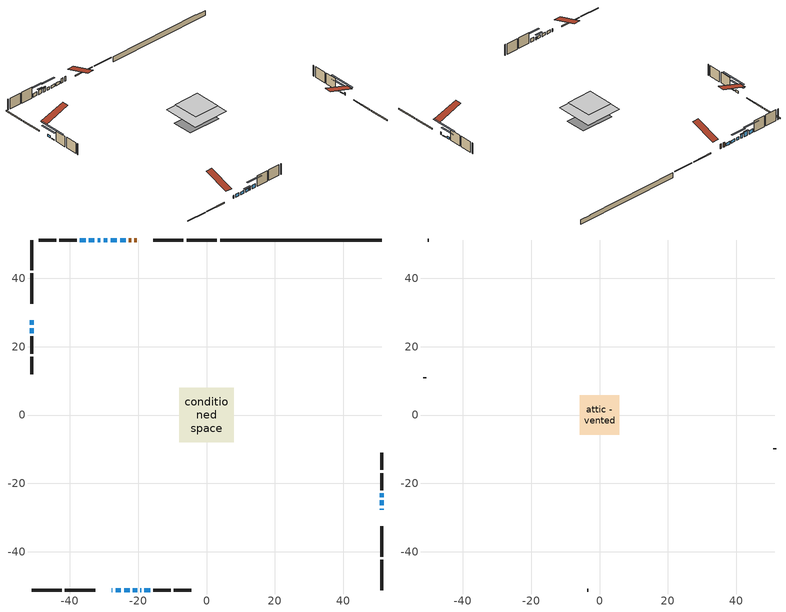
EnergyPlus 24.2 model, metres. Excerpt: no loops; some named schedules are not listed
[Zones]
conditioned space
 floor adiabatic (AdiabaticFloorConstruction): -8.02,-8.02 -8.02,8.02 8.02,8.02 8.02,-8.02 z2.75
 floor foundation (Slab1 construction): -7.3,-4.52 -7.3,4.52 7.3,4.52 7.3,-4.52 z-1.98
 wall outside (RimJoist1 construction): 3.03,51.2 -5.83,51.2 / -51.2,-51.2 -42.34,-51.2 / -51.2,51.2 -51.2,42.34 / 51.2,-51.2 51.2,-42.34 z0.31:0.61
 wall outside (RimJoist2 construction): -6.76,51.2 -15.62,51.2 / -41.41,-51.2 -32.56,-51.2 / -51.2,41.41 -51.2,32.56 / 51.2,-41.41 51.2,-32.56 z0.31:0.61
 wall outside (AdiabaticWallConstruction 1): -20.42,51.2 -21.08,51.2 / -22.01,51.2 -22.69,51.2 z0.31:2.34
 wall outside (AdiabaticWallConstruction): -27.75,-51.2 -27.52,-51.2 / -23.62,51.2 -25.26,51.2 / 51.2,-27.75 51.2,-27.38 / -26.59,-51.2 -25.02,-51.2 / -24.09,-51.2 -22.49,-51.2 / -26.19,51.2 -28.04,51.2 / -19.32,-51.2 -19.12,-51.2 z0.31:1.53; -51.2,27.75 -51.2,26.36 / 51.2,-24.05 51.2,-22.96 z0.31:1.23; -21.57,-51.2 -20.25,-51.2 z0.31:1.45; 51.2,-26.46 51.2,-24.98 / -51.2,25.43 -51.2,23.95 z0.31:0.56; -28.97,51.2 -30.09,51.2 z0.31:1.48; -31.02,51.2 -31.88,51.2 z0.31:1.99; -32.81,51.2 -34.39,51.2 z0.31:2.34; -35.32,51.2 -37.09,51.2 z0.31:1.96; -18.19,-51.2 -16.46,-51.2 z0.31:1.89
 wall outside (Wall1 construction): -38.02,51.2 -43.06,51.2 / -15.53,-51.2 -10.5,-51.2 / -51.2,23.02 -51.2,17.99 / 51.2,-22.03 51.2,-17 z0.31:5.19
 wall outside (Wall2 construction): -43.99,51.2 -49.08,51.2 / -9.57,-51.2 -4.48,-51.2 / -51.2,17.06 -51.2,11.97 / 51.2,-16.07 51.2,-10.97 z0.31:5.19
 wall foundation (FoundationWall1 construction): 3.96,51.2,-1.98 3.96,51.2,0.31 46.48,51.2,0.31 46.48,51.2,0.15 51.2,51.2,0.15 51.2,51.2,-1.98
 window (WindowConstruction 13): -27.75,-51.2 -27.52,-51.2 z0.31:1.53
 window (WindowConstruction 6): -51.2,27.75 -51.2,26.36 z0.31:1.22
 window (WindowConstruction 7): -23.62,51.2 -25.26,51.2 z0.31:1.53
 window (WindowConstruction 8): 51.2,-27.75 51.2,-27.38 z0.31:1.53
 window (WindowConstruction 9): -26.59,-51.2 -25.02,-51.2 z0.31:1.53
 window (WindowConstruction 10): -24.09,-51.2 -22.5,-51.2 z0.31:1.53
 window (WindowConstruction 11): -21.57,-51.2 -20.25,-51.2 z0.31:1.45
 window (WindowConstruction 12): -26.19,51.2 -28.04,51.2 z0.31:1.53
 window (WindowConstruction 15): 51.2,-26.45 51.2,-24.98 z0.31:0.56
 window (WindowConstruction 14): -19.32,-51.2 -19.12,-51.2 z0.31:1.53
 window (WindowConstruction 16): -51.2,25.43 -51.2,23.95 z0.31:0.56
 window (WindowConstruction): 51.2,-24.05 51.2,-22.96 z0.31:1.22
 window (WindowConstruction 1): -28.97,51.2 -30.09,51.2 z0.31:1.48
 window (WindowConstruction 2): -31.02,51.2 -31.88,51.2 z0.31:1.99
 window (WindowConstruction 3): -32.81,51.2 -34.39,51.2 z0.31:2.34
 window (WindowConstruction 4): -35.32,51.2 -37.09,51.2 z0.31:1.96
 window (WindowConstruction 5): -18.19,-51.2 -16.46,-51.2 z0.31:1.89
 door (Door): -20.42,51.2 -21.08,51.2 z0.31:2.34
 door (Door 1): -22.01,51.2 -22.69,51.2 z0.31:2.34
 ceiling adiabatic (AdiabaticFloorConstruction): 8.02,-8.02 8.02,8.02 -8.02,8.02 -8.02,-8.02 z2.75
attic - vented
 floor to conditioned space (Floor1 construction Reversed): -5.74,-5.74 -5.74,5.74 5.74,5.74 5.74,-5.74 z5.19
 wall outside (Wall3 construction): -50.01,51.2 -50.27,51.2 / -3.55,-51.2 -3.29,-51.2 / -51.2,11.04 -51.2,10.77 / 51.2,-10.05 51.2,-9.78 z0.31:5.19
 roof outside (Roof1 construction): -19.49,51.2,5.19 -19.49,40.02,8.91 -16.55,40.02,8.91 -16.55,51.2,5.19; -28.68,-51.2,5.19 -28.68,-40.02,8.91 -31.63,-40.02,8.91 -31.63,-51.2,5.19; -51.2,28.68,5.19 -40.02,28.68,8.91 -40.02,31.63,8.91 -51.2,31.63,5.19; 51.2,-28.68,5.19 40.02,-28.68,8.91 40.02,-31.63,8.91 51.2,-31.63,5.19
shading: -51.2,23.62 -51.2,30.49 -51.66,30.49 -51.66,23.62 z3.96; -19.33,-51.2 -22.48,-51.2 -22.48,-51.66 -19.33,-51.66 z2.36; 51.2,-19.95 51.2,-31.48 51.66,-31.48 51.66,-19.95 z5.59; -51.2,18.92 -51.2,30.46 -51.66,30.46 -51.66,18.92 z5.59; 51.2,-20.22 51.2,-26.79 51.66,-26.79 51.66,-20.22 z3.96; -32.83,51.2 -26.23,51.2 -26.23,51.66 -32.83,51.66 z4.22; -32.18,51.2 -30.72,51.2 -30.72,51.66 -32.18,51.66 z2.29; -34.69,51.2 -32.51,51.2 -32.51,51.66 -34.69,51.66 z2.64; -39.83,51.2 -32.58,51.2 -32.58,51.66 -39.83,51.66 z4.7; -13.72,-51.2 -20.93,-51.2 -20.93,-51.66 -13.72,-51.66 z4.63
[Building]
Building 1: Terrain=Suburbs
[Site:Location]
Toronto City Centre_ON: Latitude {deg}=43.63; Longitude {deg}=-79.39; Time Zone {hr}=-5; Elevation {m}=77; Keep Site Location Information=Yes
[Site:GroundTemperature:Shallow]
5.01852, 3.26908, 3.12898, 3.95918, 7.29196, 10.6092, 13.4851, 15.3069, 15.4617, 13.9799, 11.1774, 7.9619
[Site:WaterMainsTemperature]
Calculation Method=Schedule; Temperature Schedule=mains temperature schedule
[Material] Roughness=Rough; Thermal Absorptance=0.9
Name | Thickness {m} | Conductivity {W/m-K} | Density {kg/m3} | Specific Heat {J/kg-K} | Solar Absorptance | Visible Absorptance
asphalt or fiberglass shingles | 0.00635 | 0.162714 | 1121.4 | 1465.45 | 0.4 | 0.4
ceiling loosefill ins | 0.169333 | 0.0480833 | 16.02 | 1046.75 | 0.7 | 0.7
ceiling stud and cavity | 0.1397 | 0.0791789 | 65.682 | 1177.47 | 0.7 | 0.7
concrete 4.0 in. | 0.1016 | 1.803125 | 2242.8 | 837.4 | 0.7 | 0.7
concrete 8.0 in. | 0.2032 | 1.803125 | 2242.8 | 837.4 | 0.7 | 0.7
door material | 0.04445 | 0.20624 | 512.64 | 1214.23 | 0.7 | 0.7
door material 1 | 0.04445 | 0.327969 | 512.64 | 1214.23 | 0.7 | 0.7
exterior vertical ins | 0.0563203 | 0.029427 | 32.04 | 1214.23 | 0.7 | 0.7
floor covering | 0.0127 | 0.0433444 | 54.468 | 1339.84 | 0.6 | 0.6
floor rigid ins; wall rigid ins 1 | 0.512978 | 0.029427 | 32.04 | 1214.23 | 0.7 | 0.7
floor stud and cavity | 0.1397 | 1.75129 | 37.0049 | 1207.88 | 0.7 | 0.7
furniture material conditioned space 1 | 0.1524 | 0.115458 | 640.8 | 1214.23 | 0.6 | 0.6
gypsum board | 0.0127 | 0.160291 | 801 | 837.4 | 0.6 | 0.6
gypsum board 1 | 0.0127 | 0.160291 | 801 | 837.4 | 0.7 | 0.7
osb sheathing 0.5 in. | 0.0127 | 0.115458 | 512.64 | 1214.23 | 0.7 | 0.7
osb sheathing 0.75 in. | 0.01905 | 0.115458 | 512.64 | 1214.23 | 0.7 | 0.7
osb sheathing 2.0 in. | 0.0508 | 0.115458 | 512.64 | 1214.23 | 0.7 | 0.7
rim joist stud and cavity | 0.0508 | 0.0451784 | 125.044 | 1163.47 | 0.6 | 0.6
rim joist stud and cavity 1 | 0.0508 | 24.0425 | 6.31874 | 1174.65 | 0.6 | 0.6
wall rigid ins | 0.051816 | 0.029427 | 32.04 | 1214.23 | 0.7 | 0.7
wall stud and cavity | 0.1397 | 0.119486 | 139.0536 | 1170.24 | 0.7 | 0.7
wall stud and cavity 1 | 0.1397 | 0.0823012 | 139.0536 | 1170.24 | 0.7 | 0.7
wall stud and cavity 2 | 0.0889 | 6.9971 | 50.32683 | 1063.81 | 0.6 | 0.6
wall stud and cavity 3 | 0.0889 | 0.380278 | 52.3479 | 1209.89 | 0.7 | 0.7
wall stud and cavity 4 | 0.0889 | 0.391764 | 83.0341 | 1211.67 | 0.7 | 0.7
wood siding | 0.0254 | 0.102417 | 544.68 | 1172.36 | 0.84 | 0.84
wood siding 1 | 0.00254 | 0.102417 | 544.68 | 1172.36 | 0.84 | 0.84
wood siding 2; wood siding 3; wood siding 4 | 0.0254 | 0.102417 | 544.68 | 1172.36 | 0.7 | 0.7
[WindowMaterial:SimpleGlazingSystem]
Name | U-Factor {W/m2-K} | Solar Heat Gain Coefficient
WindowMaterial | 2.48185 | 0.6
WindowMaterial 1 | 2.45233 | 0.62
WindowMaterial 10 | 2.43757 | 0.62
WindowMaterial 11 | 2.4035 | 0.64
WindowMaterial 12 | 6.90104 | 0.7
WindowMaterial 13 | 7.55855 | 0.54
WindowMaterial 14 | 7.10715 | 0.51
WindowMaterial 2 | 2.6028 | 0.56
WindowMaterial 3 | 3.92123 | 0.7
WindowMaterial 4 | 2.38022 | 0.65
WindowMaterial 5 | 2.3859 | 0.64
WindowMaterial 6 | 2.45971 | 0.61
WindowMaterial 7 | 2.58519 | 0.56
WindowMaterial 8 | 2.418828 | 0.63
WindowMaterial 9 | 2.41769 | 0.63
[Construction]
AdiabaticFloorConstruction: floor stud and cavity, floor rigid ins, osb sheathing 0.75 in., floor covering
AdiabaticWallConstruction: wood siding 3, wall rigid ins 1, wall stud and cavity 3, gypsum board
AdiabaticWallConstruction 1: wood siding 4, wall rigid ins 1, wall stud and cavity 3, gypsum board
Door: door material
Door 1: door material 1
Floor1 construction Reversed: gypsum board, ceiling stud and cavity, ceiling loosefill ins
FoundationWall1 construction: concrete 8.0 in., gypsum board 1
furniture construction conditioned space 1: furniture material conditioned space 1
PartitionWallConstruction: gypsum board, wall stud and cavity 4, gypsum board
RimJoist1 construction: wood siding 2, osb sheathing 2.0 in., rim joist stud and cavity
RimJoist2 construction: wood siding 2, rim joist stud and cavity 1
Roof1 construction: asphalt or fiberglass shingles
Slab1 construction: concrete 4.0 in.
Wall1 construction: wood siding, wall rigid ins, osb sheathing 0.5 in., wall stud and cavity, gypsum board
Wall2 construction: wood siding, osb sheathing 0.5 in., wall stud and cavity 1, gypsum board
Wall3 construction: wood siding 1, wall stud and cavity 2
WindowConstruction; WindowConstruction 7: WindowMaterial
WindowConstruction 1: WindowMaterial 1
WindowConstruction 10: WindowMaterial 9
WindowConstruction 11: WindowMaterial 10
WindowConstruction 12: WindowMaterial 11
WindowConstruction 13: WindowMaterial 12
WindowConstruction 14: WindowMaterial 13
WindowConstruction 15; WindowConstruction 16: WindowMaterial 14
WindowConstruction 2: WindowMaterial 2
WindowConstruction 3: WindowMaterial 3
WindowConstruction 4: WindowMaterial 4
WindowConstruction 5: WindowMaterial 5
WindowConstruction 6: WindowMaterial 6
WindowConstruction 8: WindowMaterial 7
WindowConstruction 9: WindowMaterial 8
[Zone] Multiplier=1; Part of Total Floor Area=Yes
Name | Volume {m3}
attic - vented | 79.6939
conditioned space | 1008.5
[Space]
Name | Zone | Volume {m3}
attic - vented 1 | attic - vented | 79.6939
conditioned space 1 | conditioned space | 1008.5
[ZoneInfiltration:EffectiveLeakageArea]
infil attic - vented 1: Zone or Space=attic - vented 1; Schedule=Always On Discrete; Effective Air Leakage Area {cm2}=5546.95; Stack Coefficient=0.000598256; Wind Coefficient=1.65258e-05
[ZoneMixing]
whole house fan mix: Zone or Space=attic - vented; Schedule=Always On Continuous; Design Flow Rate Calculation Method=Flow/Zone; Design Flow Rate {m3/s}=0; Source Zone or Space=conditioned space
[SurfaceProperty:ExposedFoundationPerimeter]
Slab1: Exposed Perimeter Calculation Method=TotalExposedPerimeter; Total Exposed Perimeter {m}=47.245
[InternalMass] Zone or ZoneList=conditioned space; Space or SpaceList=conditioned space 1
Name | Construction | Surface Area {m2}
furniture mass conditioned space 1 | furniture construction conditioned space 1 | 155.552
partition wall mass | PartitionWallConstruction | 388.88
[Lights]
interior lighting: Zone or ZoneList or Space or SpaceList=conditioned space 1; Schedule=interior lighting schedule; Design Level Calculation Method=LightingLevel; Lighting Level {W}=343.2; Return Air Fraction=0; Fraction Radiant=0.6; Fraction Visible=0.2; Fraction Replaceable=1
[People]
occupants: Zone or ZoneList or Space or SpaceList=conditioned space 1; Number of People Schedule=occupants schedule; Number of People Calculation Method=People; Number of People=3; Fraction Radiant=0.314171; Sensible Heat Fraction=0.56303; Activity Level Schedule=occupants activity schedule; Carbon Dioxide Generation Rate {m3/s-W}=0; Enable ASHRAE 55 Comfort Warnings=No; Mean Radiant Temperature Calculation Type=EnclosureAveraged
[ElectricEquipment] Zone or ZoneList or Space or SpaceList=conditioned space 1; Design Level Calculation Method=EquipmentLevel
Name | Schedule | Design Level {W} | Fraction Latent | Fraction Radiant | Fraction Lost
clothes dryer | clothes dryer schedule | 140.772 | 0.015 | 0.081 | 0.85
clothes washer | clothes washer schedule | 32.1985 | 0.03 | 0.162 | 0.7
cooking range | cooking range schedule | 215.147 | 0.08 | 0.432 | 0.2
dishwasher | dishwasher schedule | 66.8632 | 0.3 | 0.18 | 0.4
fridge | fridge schedule | 72.9452 | 0 | 0.6 | 0
mech vent bath fan 0 | mech vent bath fan 0 schedule | 50.2 | 0 | 0 | 1
mech vent bath fan 1 | mech vent bath fan 1 schedule | 50.2 | 0 | 0 | 1
mech vent bath fan 2 | mech vent bath fan 2 schedule | 50.2 | 0 | 0 | 1
mech vent bath fan 3 | mech vent bath fan 3 schedule | 50.2 | 0 | 0 | 1
mech vent house fan | mech vent house fan schedule | 0 | 0 | 0 | 1
mech vent house fan cfis | mech vent house fan cfis schedule | 0 | 0 | 0 | 0
mech vent range fan 0 | mech vent range fan 0 schedule | 57 | 0 | 0 | 1
misc plug loads | misc plug loads schedule | 494.7 | 0.045 | 0.513 | 0.1
whole house fan | Always On Discrete | 0 | 0 | 0 | 1
[OtherEquipment] Zone or ZoneList or Space or SpaceList=conditioned space 1; Design Level Calculation Method=EquipmentLevel
Name | Fuel Type | Schedule | Design Level {W} | Fraction Latent | Fraction Radiant | Fraction Lost
clothes dryer 1 | Electricity | clothes dryer schedule | 0 | 0.015 | 0.081 | 0.85
cooking range 1 | Electricity | cooking range schedule | 0 | 0.08 | 0.432 | 0.2
general water use latent | None | general water use schedule | 62.594 | 1 | 0 | 0
general water use sensible | None | general water use schedule | -61.6891 | 0 | 0.6 | 0
mech vent house fan latent load | None | Always On Discrete | 0 | 1 | 0 | 0
mech vent house fan sensible load | None | Always On Discrete | 0 | 0 | 0 | 0
water heater energy adjustment1 | NaturalGas | Always On Discrete | 0.01 | 0 | 0 | 1
[ZoneInfiltration:DesignFlowRate] Zone or ZoneList or Space or SpaceList=conditioned space 1; Schedule=Always On Discrete; Design Flow Rate Calculation Method=Flow/Zone; Design Flow Rate {m3/s}=0
infil flow; natural vent flow; whole house fan flow
[Foundation:Kiva]
Foundation Kiva 1: Initial Indoor Air Temperature {C}=18; Wall Height Above Grade {m}=0.309982; Wall Depth Below Slab {m}=0.2032; Custom Block Material Name 1=exterior vertical ins; Custom Block Depth 1 {m}=2.28999; Custom Block X Position 1 {m}=0.2159; Custom Block Z Position 1 {m}=0
[Foundation:Kiva:Settings]
Soil Conductivity {W/m-K}=0.849921; Soil Density {kg/m3}=1842.3; Soil Specific Heat {J/kg-K}=418.7; Ground Solar Absorptivity=0.9; Ground Thermal Absorptivity=0.9; Ground Surface Roughness {m}=0.03; Far-Field Width {m}=40; Deep-Ground Boundary Condition=ZeroFlux; Deep-Ground Depth {m}=40; Minimum Cell Dimension {m}=0.2; Maximum Cell Growth Coefficient=3; Simulation Timestep=Timestep
[Exterior:Lights]
exterior lighting: Schedule=exterior lighting schedule; Design Level {W}=75.6
[Schedule:Constant]
Name | Hourly Value
Always On Continuous; mech vent house fan schedule; mech vent house fan cfis schedule; Always On Discrete | 1
occupants activity schedule | 117.228
fridge schedule | 0
[Schedule:Week:Daily]
interior lighting schedule Week Rule - Jan1-Jan27: interior lighting schedule day, interior lighting schedule day, interior lighting schedule day, interior lighting schedule day, interior lighting schedule day, interior lighting schedule day, interior lighting schedule day, interior lighting schedule default day, interior lighting schedule default day, interior lighting schedule default day, interior lighting schedule default day, interior lighting schedule default day
interior lighting schedule Week Rule - Jan28-Feb3: interior lighting schedule day, interior lighting schedule day, interior lighting schedule day, interior lighting schedule day, interior lighting schedule day 1, interior lighting schedule day 1, interior lighting schedule day 1, interior lighting schedule default day, interior lighting schedule default day, interior lighting schedule default day, interior lighting schedule default day, interior lighting schedule default day
interior lighting schedule Week Rule - Feb4-Feb24: interior lighting schedule day 1, interior lighting schedule day 1, interior lighting schedule day 1, interior lighting schedule day 1, interior lighting schedule day 1, interior lighting schedule day 1, interior lighting schedule day 1, interior lighting schedule default day, interior lighting schedule default day, interior lighting schedule default day, interior lighting schedule default day, interior lighting schedule default day
interior lighting schedule Week Rule - Feb25-Mar3: interior lighting schedule day 1, interior lighting schedule day 1, interior lighting schedule day 1, interior lighting schedule day 1, interior lighting schedule day 2, interior lighting schedule day 2, interior lighting schedule day 2, interior lighting schedule default day, interior lighting schedule default day, interior lighting schedule default day, interior lighting schedule default day, interior lighting schedule default day
interior lighting schedule Week Rule - Mar4-Mar31: interior lighting schedule day 2, interior lighting schedule day 2, interior lighting schedule day 2, interior lighting schedule day 2, interior lighting schedule day 2, interior lighting schedule day 2, interior lighting schedule day 2, interior lighting schedule default day, interior lighting schedule default day, interior lighting schedule default day, interior lighting schedule default day, interior lighting schedule default day
interior lighting schedule Week Rule - Apr1-Apr28: interior lighting schedule day 3, interior lighting schedule day 3, interior lighting schedule day 3, interior lighting schedule day 3, interior lighting schedule day 3, interior lighting schedule day 3, interior lighting schedule day 3, interior lighting schedule default day, interior lighting schedule default day, interior lighting schedule default day, interior lighting schedule default day, interior lighting schedule default day
interior lighting schedule Week Rule - Apr29-May5: interior lighting schedule day 3, interior lighting schedule day 3, interior lighting schedule day 4, interior lighting schedule day 4, interior lighting schedule day 4, interior lighting schedule day 4, interior lighting schedule day 4, interior lighting schedule default day, interior lighting schedule default day, interior lighting schedule default day, interior lighting schedule default day, interior lighting schedule default day
interior lighting schedule Week Rule - May6-May26: interior lighting schedule day 4, interior lighting schedule day 4, interior lighting schedule day 4, interior lighting schedule day 4, interior lighting schedule day 4, interior lighting schedule day 4, interior lighting schedule day 4, interior lighting schedule default day, interior lighting schedule default day, interior lighting schedule default day, interior lighting schedule default day, interior lighting schedule default day
interior lighting schedule Week Rule - May27-Jun2: interior lighting schedule day 4, interior lighting schedule day 4, interior lighting schedule day 4, interior lighting schedule day 4, interior lighting schedule day 4, interior lighting schedule day 5, interior lighting schedule day 5, interior lighting schedule default day, interior lighting schedule default day, interior lighting schedule default day, interior lighting schedule default day, interior lighting schedule default day
interior lighting schedule Week Rule - Jun3-Jun30: interior lighting schedule day 5, interior lighting schedule day 5, interior lighting schedule day 5, interior lighting schedule day 5, interior lighting schedule day 5, interior lighting schedule day 5, interior lighting schedule day 5, interior lighting schedule default day, interior lighting schedule default day, interior lighting schedule default day, interior lighting schedule default day, interior lighting schedule default day
interior lighting schedule Week Rule - Jul1-Jul28: interior lighting schedule day 6, interior lighting schedule day 6, interior lighting schedule day 6, interior lighting schedule day 6, interior lighting schedule day 6, interior lighting schedule day 6, interior lighting schedule day 6, interior lighting schedule default day, interior lighting schedule default day, interior lighting schedule default day, interior lighting schedule default day, interior lighting schedule default day
interior lighting schedule Week Rule - Jul29-Aug4: interior lighting schedule day 6, interior lighting schedule day 6, interior lighting schedule day 6, interior lighting schedule day 7, interior lighting schedule day 7, interior lighting schedule day 7, interior lighting schedule day 7, interior lighting schedule default day, interior lighting schedule default day, interior lighting schedule default day, interior lighting schedule default day, interior lighting schedule default day
interior lighting schedule Week Rule - Aug5-Aug25: interior lighting schedule day 7, interior lighting schedule day 7, interior lighting schedule day 7, interior lighting schedule day 7, interior lighting schedule day 7, interior lighting schedule day 7, interior lighting schedule day 7, interior lighting schedule default day, interior lighting schedule default day, interior lighting schedule default day, interior lighting schedule default day, interior lighting schedule default day
interior lighting schedule Week Rule - Aug26-Sep1: interior lighting schedule day 7, interior lighting schedule day 7, interior lighting schedule day 7, interior lighting schedule day 7, interior lighting schedule day 7, interior lighting schedule day 7, interior lighting schedule day 8, interior lighting schedule default day, interior lighting schedule default day, interior lighting schedule default day, interior lighting schedule default day, interior lighting schedule default day
interior lighting schedule Week Rule - Sep2-Sep29: interior lighting schedule day 8, interior lighting schedule day 8, interior lighting schedule day 8, interior lighting schedule day 8, interior lighting schedule day 8, interior lighting schedule day 8, interior lighting schedule day 8, interior lighting schedule default day, interior lighting schedule default day, interior lighting schedule default day, interior lighting schedule default day, interior lighting schedule default day
interior lighting schedule Week Rule - Sep30-Oct6: interior lighting schedule day 8, interior lighting schedule day 9, interior lighting schedule day 9, interior lighting schedule day 9, interior lighting schedule day 9, interior lighting schedule day 9, interior lighting schedule day 9, interior lighting schedule default day, interior lighting schedule default day, interior lighting schedule default day, interior lighting schedule default day, interior lighting schedule default day
interior lighting schedule Week Rule - Oct7-Oct27: interior lighting schedule day 9, interior lighting schedule day 9, interior lighting schedule day 9, interior lighting schedule day 9, interior lighting schedule day 9, interior lighting schedule day 9, interior lighting schedule day 9, interior lighting schedule default day, interior lighting schedule default day, interior lighting schedule default day, interior lighting schedule default day, interior lighting schedule default day
interior lighting schedule Week Rule - Oct28-Nov3: interior lighting schedule day 9, interior lighting schedule day 9, interior lighting schedule day 9, interior lighting schedule day 9, interior lighting schedule day 10, interior lighting schedule day 10, interior lighting schedule day 10, interior lighting schedule default day, interior lighting schedule default day, interior lighting schedule default day, interior lighting schedule default day, interior lighting schedule default day
interior lighting schedule Week Rule - Nov4-Nov24: interior lighting schedule day 10, interior lighting schedule day 10, interior lighting schedule day 10, interior lighting schedule day 10, interior lighting schedule day 10, interior lighting schedule day 10, interior lighting schedule day 10, interior lighting schedule default day, interior lighting schedule default day, interior lighting schedule default day, interior lighting schedule default day, interior lighting schedule default day
interior lighting schedule Week Rule - Nov25-Dec1: interior lighting schedule day 10, interior lighting schedule day 10, interior lighting schedule day 10, interior lighting schedule day 10, interior lighting schedule day 10, interior lighting schedule day 10, interior lighting schedule day 11, interior lighting schedule default day, interior lighting schedule default day, interior lighting schedule default day, interior lighting schedule default day, interior lighting schedule default day
interior lighting schedule Week Rule - Dec2-Dec31: interior lighting schedule day 11, interior lighting schedule day 11, interior lighting schedule day 11, interior lighting schedule day 11, interior lighting schedule day 11, interior lighting schedule day 11, interior lighting schedule day 11, interior lighting schedule default day, interior lighting schedule default day, interior lighting schedule default day, interior lighting schedule default day, interior lighting schedule default day
occupants schedule Week Rule - Jan1-Dec31: occupants schedule day, occupants schedule day, occupants schedule day, occupants schedule day, occupants schedule day, occupants schedule day, occupants schedule day, occupants schedule default day, occupants schedule default day, occupants schedule default day, occupants schedule default day, occupants schedule default day
clothes dryer schedule Week Rule - Jan1-Dec31: clothes dryer schedule day, clothes dryer schedule day, clothes dryer schedule day, clothes dryer schedule day, clothes dryer schedule day, clothes dryer schedule day, clothes dryer schedule day, clothes dryer schedule default day, clothes dryer schedule default day, clothes dryer schedule default day, clothes dryer schedule default day, clothes dryer schedule default day
clothes washer schedule Week Rule - Jan1-Dec31: clothes washer schedule day, clothes washer schedule day, clothes washer schedule day, clothes washer schedule day, clothes washer schedule day, clothes washer schedule day, clothes washer schedule day, clothes washer schedule default day, clothes washer schedule default day, clothes washer schedule default day, clothes washer schedule default day, clothes washer schedule default day
cooking range schedule Week Rule - Jan1-Dec31: cooking range schedule day, cooking range schedule day, cooking range schedule day, cooking range schedule day, cooking range schedule day, cooking range schedule day, cooking range schedule day, cooking range schedule default day, cooking range schedule default day, cooking range schedule default day, cooking range schedule default day, cooking range schedule default day
dishwasher schedule Week Rule - Jan1-Dec31: dishwasher schedule day, dishwasher schedule day, dishwasher schedule day, dishwasher schedule day, dishwasher schedule day, dishwasher schedule day, dishwasher schedule day, dishwasher schedule default day, dishwasher schedule default day, dishwasher schedule default day, dishwasher schedule default day, dishwasher schedule default day
mech vent bath fan 0 schedule Week Rule - Jan1-Dec31: mech vent bath fan 0 schedule day, mech vent bath fan 0 schedule day, mech vent bath fan 0 schedule day, mech vent bath fan 0 schedule day, mech vent bath fan 0 schedule day, mech vent bath fan 0 schedule day, mech vent bath fan 0 schedule day, mech vent bath fan 0 schedule default day, mech vent bath fan 0 schedule default day, mech vent bath fan 0 schedule default day, mech vent bath fan 0 schedule default day, mech vent bath fan 0 schedule default day
mech vent bath fan 1 schedule Week Rule - Jan1-Dec31: mech vent bath fan 1 schedule day, mech vent bath fan 1 schedule day, mech vent bath fan 1 schedule day, mech vent bath fan 1 schedule day, mech vent bath fan 1 schedule day, mech vent bath fan 1 schedule day, mech vent bath fan 1 schedule day, mech vent bath fan 1 schedule default day, mech vent bath fan 1 schedule default day, mech vent bath fan 1 schedule default day, mech vent bath fan 1 schedule default day, mech vent bath fan 1 schedule default day
mech vent bath fan 2 schedule Week Rule - Jan1-Dec31: mech vent bath fan 2 schedule day, mech vent bath fan 2 schedule day, mech vent bath fan 2 schedule day, mech vent bath fan 2 schedule day, mech vent bath fan 2 schedule day, mech vent bath fan 2 schedule day, mech vent bath fan 2 schedule day, mech vent bath fan 2 schedule default day, mech vent bath fan 2 schedule default day, mech vent bath fan 2 schedule default day, mech vent bath fan 2 schedule default day, mech vent bath fan 2 schedule default day
mech vent bath fan 3 schedule Week Rule - Jan1-Dec31: mech vent bath fan 3 schedule day, mech vent bath fan 3 schedule day, mech vent bath fan 3 schedule day, mech vent bath fan 3 schedule day, mech vent bath fan 3 schedule day, mech vent bath fan 3 schedule day, mech vent bath fan 3 schedule day, mech vent bath fan 3 schedule default day, mech vent bath fan 3 schedule default day, mech vent bath fan 3 schedule default day, mech vent bath fan 3 schedule default day, mech vent bath fan 3 schedule default day
mech vent range fan 0 schedule Week Rule - Jan1-Dec31: mech vent range fan 0 schedule day, mech vent range fan 0 schedule day, mech vent range fan 0 schedule day, mech vent range fan 0 schedule day, mech vent range fan 0 schedule day, mech vent range fan 0 schedule day, mech vent range fan 0 schedule day, mech vent range fan 0 schedule default day, mech vent range fan 0 schedule default day, mech vent range fan 0 schedule default day, mech vent range fan 0 schedule default day, mech vent range fan 0 schedule default day
misc plug loads schedule Week Rule - Jan1-Dec31: misc plug loads schedule day, misc plug loads schedule day, misc plug loads schedule day, misc plug loads schedule day, misc plug loads schedule day, misc plug loads schedule day, misc plug loads schedule day, misc plug loads schedule default day, misc plug loads schedule default day, misc plug loads schedule default day, misc plug loads schedule default day, misc plug loads schedule default day
general water use schedule Week Rule - Jan1-Dec31: general water use schedule day, general water use schedule day, general water use schedule day, general water use schedule day, general water use schedule day, general water use schedule day, general water use schedule day, general water use schedule default day, general water use schedule default day, general water use schedule default day, general water use schedule default day, general water use schedule default day
exterior lighting schedule Week Rule - Jan1-Jan27: exterior lighting schedule day, exterior lighting schedule day, exterior lighting schedule day, exterior lighting schedule day, exterior lighting schedule day, exterior lighting schedule day, exterior lighting schedule day, exterior lighting schedule default day, exterior lighting schedule default day, exterior lighting schedule default day, exterior lighting schedule default day, exterior lighting schedule default day
exterior lighting schedule Week Rule - Jan28-Feb3: exterior lighting schedule day, exterior lighting schedule day, exterior lighting schedule day, exterior lighting schedule day, exterior lighting schedule day 1, exterior lighting schedule day 1, exterior lighting schedule day 1, exterior lighting schedule default day, exterior lighting schedule default day, exterior lighting schedule default day, exterior lighting schedule default day, exterior lighting schedule default day
exterior lighting schedule Week Rule - Feb4-Feb24: exterior lighting schedule day 1, exterior lighting schedule day 1, exterior lighting schedule day 1, exterior lighting schedule day 1, exterior lighting schedule day 1, exterior lighting schedule day 1, exterior lighting schedule day 1, exterior lighting schedule default day, exterior lighting schedule default day, exterior lighting schedule default day, exterior lighting schedule default day, exterior lighting schedule default day
exterior lighting schedule Week Rule - Feb25-Mar3: exterior lighting schedule day 1, exterior lighting schedule day 1, exterior lighting schedule day 1, exterior lighting schedule day 1, exterior lighting schedule day 2, exterior lighting schedule day 2, exterior lighting schedule day 2, exterior lighting schedule default day, exterior lighting schedule default day, exterior lighting schedule default day, exterior lighting schedule default day, exterior lighting schedule default day
exterior lighting schedule Week Rule - Mar4-Mar31: exterior lighting schedule day 2, exterior lighting schedule day 2, exterior lighting schedule day 2, exterior lighting schedule day 2, exterior lighting schedule day 2, exterior lighting schedule day 2, exterior lighting schedule day 2, exterior lighting schedule default day, exterior lighting schedule default day, exterior lighting schedule default day, exterior lighting schedule default day, exterior lighting schedule default day
exterior lighting schedule Week Rule - Apr1-Apr28: exterior lighting schedule day 3, exterior lighting schedule day 3, exterior lighting schedule day 3, exterior lighting schedule day 3, exterior lighting schedule day 3, exterior lighting schedule day 3, exterior lighting schedule day 3, exterior lighting schedule default day, exterior lighting schedule default day, exterior lighting schedule default day, exterior lighting schedule default day, exterior lighting schedule default day
exterior lighting schedule Week Rule - Apr29-May5: exterior lighting schedule day 3, exterior lighting schedule day 3, exterior lighting schedule day 4, exterior lighting schedule day 4, exterior lighting schedule day 4, exterior lighting schedule day 4, exterior lighting schedule day 4, exterior lighting schedule default day, exterior lighting schedule default day, exterior lighting schedule default day, exterior lighting schedule default day, exterior lighting schedule default day
exterior lighting schedule Week Rule - May6-May26: exterior lighting schedule day 4, exterior lighting schedule day 4, exterior lighting schedule day 4, exterior lighting schedule day 4, exterior lighting schedule day 4, exterior lighting schedule day 4, exterior lighting schedule day 4, exterior lighting schedule default day, exterior lighting schedule default day, exterior lighting schedule default day, exterior lighting schedule default day, exterior lighting schedule default day
[Schedule:Year]
interior lighting schedule: interior lighting schedule Week Rule - Jan1-Jan27, 1, 1, 1, 27, interior lighting schedule Week Rule - Jan28-Feb3, 1, 28, 2, 3, interior lighting schedule Week Rule - Feb4-Feb24, 2, 4, 2, 24, interior lighting schedule Week Rule - Feb25-Mar3, 2, 25, 3, 3, interior lighting schedule Week Rule - Mar4-Mar31, 3, 4, 3, 31, interior lighting schedule Week Rule - Apr1-Apr28, 4, 1, 4, 28, interior lighting schedule Week Rule - Apr29-May5, 4, 29, 5, 5, interior lighting schedule Week Rule - May6-May26, 5, 6, 5, 26, interior lighting schedule Week Rule - May27-Jun2, 5, 27, 6, 2, interior lighting schedule Week Rule - Jun3-Jun30, 6, 3, 6, 30, interior lighting schedule Week Rule - Jul1-Jul28, 7, 1, 7, 28, interior lighting schedule Week Rule - Jul29-Aug4, 7, 29, 8, 4, interior lighting schedule Week Rule - Aug5-Aug25, 8, 5, 8, 25, interior lighting schedule Week Rule - Aug26-Sep1, 8, 26, 9, 1, interior lighting schedule Week Rule - Sep2-Sep29, 9, 2, 9, 29, interior lighting schedule Week Rule - Sep30-Oct6, 9, 30, 10, 6, interior lighting schedule Week Rule - Oct7-Oct27, 10, 7, 10, 27, interior lighting schedule Week Rule - Oct28-Nov3, 10, 28, 11, 3, interior lighting schedule Week Rule - Nov4-Nov24, 11, 4, 11, 24, interior lighting schedule Week Rule - Nov25-Dec1, 11, 25, 12, 1, interior lighting schedule Week Rule - Dec2-Dec31, 12, 2, 12, 31
occupants schedule: occupants schedule Week Rule - Jan1-Dec31, 1, 1, 12, 31
clothes dryer schedule: clothes dryer schedule Week Rule - Jan1-Dec31, 1, 1, 12, 31
clothes washer schedule: clothes washer schedule Week Rule - Jan1-Dec31, 1, 1, 12, 31
cooking range schedule: cooking range schedule Week Rule - Jan1-Dec31, 1, 1, 12, 31
dishwasher schedule: dishwasher schedule Week Rule - Jan1-Dec31, 1, 1, 12, 31
mech vent bath fan 0 schedule: mech vent bath fan 0 schedule Week Rule - Jan1-Dec31, 1, 1, 12, 31
mech vent bath fan 1 schedule: mech vent bath fan 1 schedule Week Rule - Jan1-Dec31, 1, 1, 12, 31
mech vent bath fan 2 schedule: mech vent bath fan 2 schedule Week Rule - Jan1-Dec31, 1, 1, 12, 31
mech vent bath fan 3 schedule: mech vent bath fan 3 schedule Week Rule - Jan1-Dec31, 1, 1, 12, 31
mech vent range fan 0 schedule: mech vent range fan 0 schedule Week Rule - Jan1-Dec31, 1, 1, 12, 31
misc plug loads schedule: misc plug loads schedule Week Rule - Jan1-Dec31, 1, 1, 12, 31
general water use schedule: general water use schedule Week Rule - Jan1-Dec31, 1, 1, 12, 31
exterior lighting schedule: exterior lighting schedule Week Rule - Jan1-Jan27, 1, 1, 1, 27, exterior lighting schedule Week Rule - Jan28-Feb3, 1, 28, 2, 3, exterior lighting schedule Week Rule - Feb4-Feb24, 2, 4, 2, 24, exterior lighting schedule Week Rule - Feb25-Mar3, 2, 25, 3, 3, exterior lighting schedule Week Rule - Mar4-Mar31, 3, 4, 3, 31, exterior lighting schedule Week Rule - Apr1-Apr28, 4, 1, 4, 28, exterior lighting schedule Week Rule - Apr29-May5, 4, 29, 5, 5, exterior lighting schedule Week Rule - May6-May26, 5, 6, 5, 26, exterior lighting schedule Week Rule - May27-Jun2, 5, 27, 6, 2, exterior lighting schedule Week Rule - Jun3-Jun30, 6, 3, 6, 30, exterior lighting schedule Week Rule - Jul1-Jul28, 7, 1, 7, 28, exterior lighting schedule Week Rule - Jul29-Aug4, 7, 29, 8, 4, exterior lighting schedule Week Rule - Aug5-Aug25, 8, 5, 8, 25, exterior lighting schedule Week Rule - Aug26-Sep1, 8, 26, 9, 1, exterior lighting schedule Week Rule - Sep2-Sep29, 9, 2, 9, 29, exterior lighting schedule Week Rule - Sep30-Oct6, 9, 30, 10, 6, exterior lighting schedule Week Rule - Oct7-Oct27, 10, 7, 10, 27, exterior lighting schedule Week Rule - Oct28-Nov3, 10, 28, 11, 3, exterior lighting schedule Week Rule - Nov4-Nov24, 11, 4, 11, 24, exterior lighting schedule Week Rule - Nov25-Dec1, 11, 25, 12, 1, exterior lighting schedule Week Rule - Dec2-Dec31, 12, 2, 12, 31
[Schedule:Compact]
mains temperature schedule: Through: 01/01, For: AllDays, Until: 24:00, 8.80333, Through: 01/02, For: AllDays, Until: 24:00, 8.74333, Through: 01/03, For: AllDays, Until: 24:00, 8.68389, Through: 01/04, For: AllDays, Until: 24:00, 8.62611, Through: 01/05, For: AllDays, Until: 24:00, 8.56944, Through: 01/06, For: AllDays, Until: 24:00, 8.51389, Through: 01/07, For: AllDays, Until: 24:00, 8.45944, Through: 01/08, For: AllDays, Until: 24:00, 8.40611, Through: 01/09, For: AllDays, Until: 24:00, 8.35389, Through: 01/10, For: AllDays, Until: 24:00, 8.30278, Through: 01/11, For: AllDays, Until: 24:00, 8.25333, Through: 01/12, For: AllDays, Until: 24:00, 8.205, Through: 01/13, For: AllDays, Until: 24:00, 8.15778, Through: 01/14, For: AllDays, Until: 24:00, 8.11222, Through: 01/15, For: AllDays, Until: 24:00, 8.06778, Through: 01/16, For: AllDays, Until: 24:00, 8.02444, Through: 01/17, For: AllDays, Until: 24:00, 7.98222, Through: 01/18, For: AllDays, Until: 24:00, 7.94167, Through: 01/19, For: AllDays, Until: 24:00, 7.90222, Through: 01/20, For: AllDays, Until: 24:00, 7.86444, Through: 01/21, For: AllDays, Until: 24:00, 7.82778, Through: 01/22, For: AllDays, Until: 24:00, 7.79278, Through: 01/23, For: AllDays, Until: 24:00, 7.75889, Through: 01/24, For: AllDays, Until: 24:00, 7.72667, Through: 01/25, For: AllDays, Until: 24:00, 7.69556, Through: 01/26, For: AllDays, Until: 24:00, 7.66611, Through: 01/27, For: AllDays, Until: 24:00, 7.63778, Through: 01/28, For: AllDays, Until: 24:00, 7.61111, Through: 01/29, For: AllDays, Until: 24:00, 7.58556, Through: 01/30, For: AllDays, Until: 24:00, 7.56167, Through: 01/31, For: AllDays, Until: 24:00, 7.53944, Through: 02/01, For: AllDays, Until: 24:00, 7.51833, Through: 02/02, For: AllDays, Until: 24:00, 7.49889, Through: 02/03, For: AllDays, Until: 24:00, 7.48111, Through: 02/04, For: AllDays, Until: 24:00, 7.46444, Through: 02/05, For: AllDays, Until: 24:00, 7.44944, Through: 02/06, For: AllDays, Until: 24:00, 7.43556, Through: 02/07, For: AllDays, Until: 24:00, 7.42333, Through: 02/08, For: AllDays, Until: 24:00, 7.41278, Through: 02/09, For: AllDays, Until: 24:00, 7.40389, Through: 02/10, For: AllDays, Until: 24:00, 7.39611, Through: 02/11, For: AllDays, Until: 24:00, 7.39, Through: 02/12, For: AllDays, Until: 24:00, 7.38556, Through: 02/13, For: AllDays, Until: 24:00, 7.38222, Through: 02/14, For: AllDays, Until: 24:00, 7.38056, Through: 02/15, For: AllDays, Until: 24:00, 7.38056, Through: 02/16, For: AllDays, Until: 24:00, 7.38222, Through: 02/17, For: AllDays, Until: 24:00, 7.385, Through: 02/18, For: AllDays, Until: 24:00, 7.38944, Through: 02/19, For: AllDays, Until: 24:00, 7.395, Through: 02/20, For: AllDays, Until: 24:00, 7.40278, Through: 02/21, For: AllDays, Until: 24:00, 7.41167, Through: 02/22, For: AllDays, Until: 24:00, 7.42222, Through: 02/23, For: AllDays, Until: 24:00, 7.43389, Through: 02/24, For: AllDays, Until: 24:00, 7.44722, Through: 02/25, For: AllDays, Until: 24:00, 7.46222, Through: 02/26, For: AllDays, Until: 24:00, 7.47833, Through: 02/27, For: AllDays, Until: 24:00, 7.49611, Through: 02/28, For: AllDays, Until: 24:00, 7.51556, Through: 03/01, For: AllDays, Until: 24:00, 7.53667, Through: 03/02, For: AllDays, Until: 24:00, 7.55889, Through: 03/03, For: AllDays, Until: 24:00, 7.58222, Through: 03/04, For: AllDays, Until: 24:00, 7.60722, Through: 03/05, For: AllDays, Until: 24:00, 7.63389, Through: 03/06, For: AllDays, Until: 24:00, 7.66222, Through: 03/07, For: AllDays, Until: 24:00, 7.69111, Through: 03/08, For: AllDays, Until: 24:00, 7.72222, Through: 03/09, For: AllDays, Until: 24:00, 7.75444, Through: 03/10, For: AllDays, Until: 24:00, 7.78778, Through: 03/11, For: AllDays, Until: 24:00, 7.82278, Through: 03/12, For: AllDays, Until: 24:00, 7.85944, Through: 03/13, For: AllDays, Until: 24:00, 7.89722, Through: 03/14, For: AllDays, Until: 24:00, 7.93611, Through: 03/15, For: AllDays, Until: 24:00, 7.97667, Through: 03/16, For: AllDays, Until: 24:00, 8.01833, Through: 03/17, For: AllDays, Until: 24:00, 8.06167, Through: 03/18, For: AllDays, Until: 24:00, 8.10611, Through: 03/19, For: AllDays, Until: 24:00, 8.15167, Through: 03/20, For: AllDays, Until: 24:00, 8.19833, Through: 03/21, For: AllDays, Until: 24:00, 8.24667, Through: 03/22, For: AllDays, Until: 24:00, 8.29611, Through: 03/23, For: AllDays, Until: 24:00, 8.34667, Through: 03/24, For: AllDays, Until: 24:00, 8.39889, Through: 03/25, For: AllDays, Until: 24:00, 8.45167, Through: 03/26, For: AllDays, Until: 24:00, 8.50611, Through: 03/27, For: AllDays, Until: 24:00, 8.56167, Through: 03/28, For: AllDays, Until: 24:00, 8.61833, Through: 03/29, For: AllDays, Until: 24:00, 8.67611, Through: 03/30, For: AllDays, Until: 24:00, 8.735, Through: 03/31, For: AllDays, Until: 24:00, 8.795, Through: 04/01, For: AllDays, Until: 24:00, 8.85611, Through: 04/02, For: AllDays, Until: 24:00, 8.91833, Through: 04/03, For: AllDays, Until: 24:00, 8.98167, Through: 04/04, For: AllDays, Until: 24:00, 9.04556, Through: 04/05, For: AllDays, Until: 24:00, 9.11111, Through: 04/06, For: AllDays, Until: 24:00, 9.17722, Through: 04/07, For: AllDays, Until: 24:00, 9.24444, Through: 04/08, For: AllDays, Until: 24:00, 9.31222, Through: 04/09, For: AllDays, Until: 24:00, 9.38167, Through: 04/10, For: AllDays, Until: 24:00, 9.45167, Through: 04/11, For: AllDays, Until: 24:00, 9.52222, Through: 04/12, For: AllDays, Until: 24:00, 9.59444, Through: 04/13, For: AllDays, Until: 24:00, 9.66667, Through: 04/14, For: AllDays, Until: 24:00, 9.74, Through: 04/15, For: AllDays, Until: 24:00, 9.81444, Through: 04/16, For: AllDays, Until: 24:00, 9.88944, Through: 04/17, For: AllDays, Until: 24:00, 9.96556, Through: 04/18, For: AllDays, Until: 24:00, 10.0417, Through: 04/19, For: AllDays, Until: 24:00, 10.1189, Through: 04/20, For: AllDays, Until: 24:00, 10.1972, Through: 04/21, For: AllDays, Until: 24:00, 10.2756, Through: 04/22, For: AllDays, Until: 24:00, 10.355, Through: 04/23, For: AllDays, Until: 24:00, 10.435, Through: 04/24, For: AllDays, Until: 24:00, 10.515, Through: 04/25, For: AllDays, Until: 24:00, 10.5961, Through: 04/26, For: AllDays, Until: 24:00, 10.6778, Through: 04/27, For: AllDays, Until: 24:00, 10.76, Through: 04/28, For: AllDays, Until: 24:00, 10.8428, Through: 04/29, For: AllDays, Until: 24:00, 10.9261, Through: 04/30, For: AllDays, Until: 24:00, 11.0094, Through: 05/01, For: AllDays, Until: 24:00, 11.0933, Through: 05/02, For: AllDays, Until: 24:00, 11.1778, Through: 05/03, For: AllDays, Until: 24:00, 11.2628, Through: 05/04, For: AllDays, Until: 24:00, 11.3478, Through: 05/05, For: AllDays, Until: 24:00, 11.4333, Through: 05/06, For: AllDays, Until: 24:00, 11.5189, Through: 05/07, For: AllDays, Until: 24:00, 11.605, Through: 05/08, For: AllDays, Until: 24:00, 11.6917, Through: 05/09, For: AllDays, Until: 24:00, 11.7778, Through: 05/10, For: AllDays, Until: 24:00, 11.865, Through: 05/11, For: AllDays, Until: 24:00, 11.9517, Through: 05/12, For: AllDays, Until: 24:00, 12.0389, Through: 05/13, For: AllDays, Until: 24:00, 12.1261, Through: 05/14, For: AllDays, Until: 24:00, 12.2133, Through: 05/15, For: AllDays, Until: 24:00, 12.3006, Through: 05/16, For: AllDays, Until: 24:00, 12.3883, Through: 05/17, For: AllDays, Until: 24:00, 12.4756, Through: 05/18, For: AllDays, Until: 24:00, 12.5628, Through: 05/19, For: AllDays, Until: 24:00, 12.6506, Through: 05/20, For: AllDays, Until: 24:00, 12.7378, Through: 05/21, For: AllDays, Until: 24:00, 12.825, Through: 05/22, For: AllDays, Until: 24:00, 12.9122, Through: 05/23, For: AllDays, Until: 24:00, 12.9994, Through: 05/24, For: AllDays, Until: 24:00, 13.0861, Through: 05/25, For: AllDays, Until: 24:00, 13.1728, Through: 05/26, For: AllDays, Until: 24:00, 13.2594, Through: 05/27, For: AllDays, Until: 24:00, 13.3456, Through: 05/28, For: AllDays, Until: 24:00, 13.4317, Through: 05/29, For: AllDays, Until: 24:00, 13.5172, Through: 05/30, For: AllDays, Until: 24:00, 13.6028, Through: 05/31, For: AllDays, Until: 24:00, 13.6878, Through: 06/01, For: AllDays, Until: 24:00, 13.7722, Through: 06/02, For: AllDays, Until: 24:00, 13.8567, Through: 06/03, For: AllDays, Until: 24:00, 13.9406, Through: 06/04, For: AllDays, Until: 24:00, 14.0239, Through: 06/05, For: AllDays, Until: 24:00, 14.1067, Through: 06/06, For: AllDays, Until: 24:00, 14.1894, Through: 06/07, For: AllDays, Until: 24:00, 14.2711, Through: 06/08, For: AllDays, Until: 24:00, 14.3528, Through: 06/09, For: AllDays, Until: 24:00, 14.4339, Through: 06/10, For: AllDays, Until: 24:00, 14.5139, Through: 06/11, For: AllDays, Until: 24:00, 14.5939, Through: 06/12, For: AllDays, Until: 24:00, 14.6728, Through: 06/13, For: AllDays, Until: 24:00, 14.7511, Through: 06/14, For: AllDays, Until: 24:00, 14.8289, Through: 06/15, For: AllDays, Until: 24:00, 14.9061, Through: 06/16, For: AllDays, Until: 24:00, 14.9822, Through: 06/17, For: AllDays, Until: 24:00, 15.0578, Through: 06/18, For: AllDays, Until: 24:00, 15.1328, Through: 06/19, For: AllDays, Until: 24:00, 15.2067, Through: 06/20, For: AllDays, Until: 24:00, 15.28, Through: 06/21, For: AllDays, Until: 24:00, 15.3522, Through: 06/22, For: AllDays, Until: 24:00, 15.4239, Through: 06/23, For: AllDays, Until: 24:00, 15.4944, Through: 06/24, For: AllDays, Until: 24:00, 15.5639, Through: 06/25, For: AllDays, Until: 24:00, 15.6328, Through: 06/26, For: AllDays, Until: 24:00, 15.7006, Through: 06/27, For: AllDays, Until: 24:00, 15.7678, Through: 06/28, For: AllDays, Until: 24:00, 15.8333, Through: 06/29, For: AllDays, Until: 24:00, 15.8983, Through: 06/30, For: AllDays, Until: 24:00, 15.9622, Through: 07/01, For: AllDays, Until: 24:00, 16.025, Through: 07/02, For: AllDays, Until: 24:00, 16.0872, Through: 07/03, For: AllDays, Until: 24:00, 16.1478, Through: 07/04, For: AllDays, Until: 24:00, 16.2072, Through: 07/05, For: AllDays, Until: 24:00, 16.2661, Through: 07/06, For: AllDays, Until: 24:00, 16.3233, Through: 07/07, For: AllDays, Until: 24:00, 16.3794, Through: 07/08, For: AllDays, Until: 24:00, 16.435, Through: 07/09, For: AllDays, Until: 24:00, 16.4889, Through: 07/10, For: AllDays, Until: 24:00, 16.5417, Through: 07/11, For: AllDays, Until: 24:00, 16.5928, Through: 07/12, For: AllDays, Until: 24:00, 16.6433, Through: 07/13, For: AllDays, Until: 24:00, 16.6922, Through: 07/14, For: AllDays, Until: 24:00, 16.74, Through: 07/15, For: AllDays, Until: 24:00, 16.7867, Through: 07/16, For: AllDays, Until: 24:00, 16.8322, Through: 07/17, For: AllDays, Until: 24:00, 16.8761, Through: 07/18, For: AllDays, Until: 24:00, 16.9189, Through: 07/19, For: AllDays, Until: 24:00, 16.96, Through: 07/20, For: AllDays, Until: 24:00, 17, Through: 07/21, For: AllDays, Until: 24:00, 17.0389, Through: 07/22, For: AllDays, Until: 24:00, 17.0761, Through: 07/23, For: AllDays, Until: 24:00, 17.1122, Through: 07/24, For: AllDays, Until: 24:00, 17.1467, Through: 07/25, For: AllDays, Until: 24:00, 17.18, Through: 07/26, For: AllDays, Until: 24:00, 17.2117, Through: 07/27, For: AllDays, Until: 24:00, 17.2422, Through: 07/28, For: AllDays, Until: 24:00, 17.2711, Through: 07/29, For: AllDays, Until: 24:00, 17.2983, Through: 07/30, For: AllDays, Until: 24:00, 17.3244, Through: 07/31, For: AllDays, Until: 24:00, 17.3494, Through: 08/01, For: AllDays, Until: 24:00, 17.3728, Through: 08/02, For: AllDays, Until: 24:00, 17.3944, Through: 08/03, For: AllDays, Until: 24:00, 17.4144, Through: 08/04, For: AllDays, Until: 24:00, 17.4333, Through: 08/05, For: AllDays, Until: 24:00, 17.4506, Through: 08/06, For: AllDays, Until: 24:00, 17.4667, Through: 08/07, For: AllDays, Until: 24:00, 17.4811, Through: 08/08, For: AllDays, Until: 24:00, 17.4939, Through: 08/09, For: AllDays, Until: 24:00, 17.5056, Through: 08/10, For: AllDays, Until: 24:00, 17.5156, Through: 08/11, For: AllDays, Until: 24:00, 17.5239, Through: 08/12, For: AllDays, Until: 24:00, 17.5311, Through: 08/13, For: AllDays, Until: 24:00, 17.5361, Through: 08/14, For: AllDays, Until: 24:00, 17.54, Through: 08/15, For: AllDays, Until: 24:00, 17.5428, Through: 08/16, For: AllDays, Until: 24:00, 17.5439, Through: 08/17, For: AllDays, Until: 24:00, 17.5433, Through: 08/18, For: AllDays, Until: 24:00, 17.5411, Through: 08/19, For: AllDays, Until: 24:00, 17.5372, Through: 08/20, For: AllDays, Until: 24:00, 17.5322, Through: 08/21, For: AllDays, Until: 24:00, 17.5256, Through: 08/22, For: AllDays, Until: 24:00, 17.5178, Through: 08/23, For: AllDays, Until: 24:00, 17.5083, Through: 08/24, For: AllDays, Until: 24:00, 17.4972, Through: 08/25, For: AllDays, Until: 24:00, 17.4844, Through: 08/26, For: AllDays, Until: 24:00, 17.4706, Through: 08/27, For: AllDays, Until: 24:00, 17.455, Through: 08/28, For: AllDays, Until: 24:00, 17.4378, Through: 08/29, For: AllDays, Until: 24:00, 17.4194, Through: 08/30, For: AllDays, Until: 24:00, 17.3994, Through: 08/31, For: AllDays, Until: 24:00, 17.3778, Through: 09/01, For: AllDays, Until: 24:00, 17.355, Through: 09/02, For: AllDays, Until: 24:00, 17.3311, Through: 09/03, For: AllDays, Until: 24:00, 17.305, Through: 09/04, For: AllDays, Until: 24:00, 17.2778, Through: 09/05, For: AllDays, Until: 24:00, 17.2494, Through: 09/06, For: AllDays, Until: 24:00, 17.2194, Through: 09/07, For: AllDays, Until: 24:00, 17.1878, Through: 09/08, For: AllDays, Until: 24:00, 17.155, Through: 09/09, For: AllDays, Until: 24:00, 17.1206, Through: 09/10, For: AllDays, Until: 24:00, 17.085, Through: 09/11, For: AllDays, Until: 24:00, 17.0483, Through: 09/12, For: AllDays, Until: 24:00, 17.01, Through: 09/13, For: AllDays, Until: 24:00, 16.97, Through: 09/14, For: AllDays, Until: 24:00, 16.9289, Through: 09/15, For: AllDays, Until: 24:00, 16.8867, Through: 09/16, For: AllDays, Until: 24:00, 16.8428, Through: 09/17, For: AllDays, Until: 24:00, 16.7983, Through: 09/18, For: AllDays, Until: 24:00, 16.7517, Through: 09/19, For: AllDays, Until: 24:00, 16.7044, Through: 09/20, For: AllDays, Until: 24:00, 16.6556, Through: 09/21, For: AllDays, Until: 24:00, 16.6056, Through: 09/22, For: AllDays, Until: 24:00, 16.5544, Through: 09/23, For: AllDays, Until: 24:00, 16.5017, Through: 09/24, For: AllDays, Until: 24:00, 16.4483, Through: 09/25, For: AllDays, Until: 24:00, 16.3933, Through: 09/26, For: AllDays, Until: 24:00, 16.3372, Through: 09/27, For: AllDays, Until: 24:00, 16.2806, Through: 09/28, For: AllDays, Until: 24:00, 16.2222, Through: 09/29, For: AllDays, Until: 24:00, 16.1628, Through: 09/30, For: AllDays, Until: 24:00, 16.1022, Through: 10/01, For: AllDays, Until: 24:00, 16.0406, Through: 10/02, For: AllDays, Until: 24:00, 15.9778, Through: 10/03, For: AllDays, Until: 24:00, 15.9144, Through: 10/04, For: AllDays, Until: 24:00, 15.8494, Through: 10/05, For: AllDays, Until: 24:00, 15.7839, Through: 10/06, For: AllDays, Until: 24:00, 15.7172, Through: 10/07, For: AllDays, Until: 24:00, 15.6494, Through: 10/08, For: AllDays, Until: 24:00, 15.5811, Through: 10/09, For: AllDays, Until: 24:00, 15.5117, Through: 10/10, For: AllDays, Until: 24:00, 15.4411, Through: 10/11, For: AllDays, Until: 24:00, 15.37, Through: 10/12, For: AllDays, Until: 24:00, 15.2978, Through: 10/13, For: AllDays, Until: 24:00, 15.225, Through: 10/14, For: AllDays, Until: 24:00, 15.1511, Through: 10/15, For: AllDays, Until: 24:00, 15.0767, Through: 10/16, For: AllDays, Until: 24:00, 15.0011, Through: 10/17, For: AllDays, Until: 24:00, 14.925, Through: 10/18, For: AllDays, Until: 24:00, 14.8483, Through: 10/19, For: AllDays, Until: 24:00, 14.7706, Through: 10/20, For: AllDays, Until: 24:00, 14.6922, Through: 10/21, For: AllDays, Until: 24:00, 14.6133, Through: 10/22, For: AllDays, Until: 24:00, 14.5339, Through: 10/23, For: AllDays, Until: 24:00, 14.4539, Through: 10/24, For: AllDays, Until: 24:00, 14.3728, Through: 10/25, For: AllDays, Until: 24:00, 14.2917, Through: 10/26, For: AllDays, Until: 24:00, 14.21, Through: 10/27, For: AllDays, Until: 24:00, 14.1272, Through: 10/28, For: AllDays, Until: 24:00, 14.0444, Through: 10/29, For: AllDays, Until: 24:00, 13.9611, Through: 10/30, For: AllDays, Until: 24:00, 13.8772, Through: 10/31, For: AllDays, Until: 24:00, 13.7933, Through: 11/01, For: AllDays, Until: 24:00, 13.7089, Through: 11/02, For: AllDays, Until: 24:00, 13.6239, Through: 11/03, For: AllDays, Until: 24:00, 13.5383, Through: 11/04, For: AllDays, Until: 24:00, 13.4528, Through: 11/05, For: AllDays, Until: 24:00, 13.3667, Through: 11/06, For: AllDays, Until: 24:00, 13.2806, Through: 11/07, For: AllDays, Until: 24:00, 13.1944, Through: 11/08, For: AllDays, Until: 24:00, 13.1078, Through: 11/09, For: AllDays, Until: 24:00, 13.0206, Through: 11/10, For: AllDays, Until: 24:00, 12.9339, Through: 11/11, For: AllDays, Until: 24:00, 12.8467, Through: 11/12, For: AllDays, Until: 24:00, 12.7594, Through: 11/13, For: AllDays, Until: 24:00, 12.6722, Through: 11/14, For: AllDays, Until: 24:00, 12.5844, Through: 11/15, For: AllDays, Until: 24:00, 12.4972, Through: 11/16, For: AllDays, Until: 24:00, 12.41, Through: 11/17, For: AllDays, Until: 24:00, 12.3222, Through: 11/18, For: AllDays, Until: 24:00, 12.235, Through: 11/19, For: AllDays, Until: 24:00, 12.1478, Through: 11/20, For: AllDays, Until: 24:00, 12.0606, Through: 11/21, For: AllDays, Until: 24:00, 11.9733, Through: 11/22, For: AllDays, Until: 24:00, 11.8861, Through: 11/23, For: AllDays, Until: 24:00, 11.7994, Through: 11/24, For: AllDays, Until: 24:00, 11.7128, Through: 11/25, For: AllDays, Until: 24:00, 11.6267, Through: 11/26, For: AllDays, Until: 24:00, 11.5406, Through: 11/27, For: AllDays, Until: 24:00, 11.4544, Through: 11/28, For: AllDays, Until: 24:00, 11.3689, Through: 11/29, For: AllDays, Until: 24:00, 11.2839, Through: 11/30, For: AllDays, Until: 24:00, 11.1989, Through: 12/01, For: AllDays, Until: 24:00, 11.1144, Through: 12/02, For: AllDays, Until: 24:00, 11.03, Through: 12/03, For: AllDays, Until: 24:00, 10.9467, Through: 12/04, For: AllDays, Until: 24:00, 10.8633, Through: 12/05, For: AllDays, Until: 24:00, 10.7806, Through: 12/06, For: AllDays, Until: 24:00, 10.6983, Through: 12/07, For: AllDays, Until: 24:00, 10.6167, Through: 12/08, For: AllDays, Until: 24:00, 10.5356, Through: 12/09, For: AllDays, Until: 24:00, 10.4544, Through: 12/10, For: AllDays, Until: 24:00, 10.3744, Through: 12/11, For: AllDays, Until: 24:00, 10.295, Through: 12/12, For: AllDays, Until: 24:00, 10.2167, Through: 12/13, For: AllDays, Until: 24:00, 10.1383, Through: 12/14, For: AllDays, Until: 24:00, 10.0611, Through: 12/15, For: AllDays, Until: 24:00, 9.98444, Through: 12/16, For: AllDays, Until: 24:00, 9.90833, Through: 12/17, For: AllDays, Until: 24:00, 9.83278, Through: 12/18, For: AllDays, Until: 24:00, 9.75833, Through: 12/19, For: AllDays, Until: 24:00, 9.685, Through: 12/20, For: AllDays, Until: 24:00, 9.61222, Through: 12/21, For: AllDays, Until: 24:00, 9.54, Through: 12/22, For: AllDays, Until: 24:00, 9.46889, Through: 12/23, For: AllDays, Until: 24:00, 9.39889, Through: 12/24, For: AllDays, Until: 24:00, 9.32944, Through: 12/25, For: AllDays, Until: 24:00, 9.26111, Through: 12/26, For: AllDays, Until: 24:00, 9.19389, Through: 12/27, For: AllDays, Until: 24:00, 9.12722, Through: 12/28, For: AllDays, Until: 24:00, 9.06167, Through: 12/29, For: AllDays, Until: 24:00, 8.99722, Through: 12/30, For: AllDays, Until: 24:00, 8.93389, Through: 12/31, For: AllDays, Until: 24:00, 8.87111
